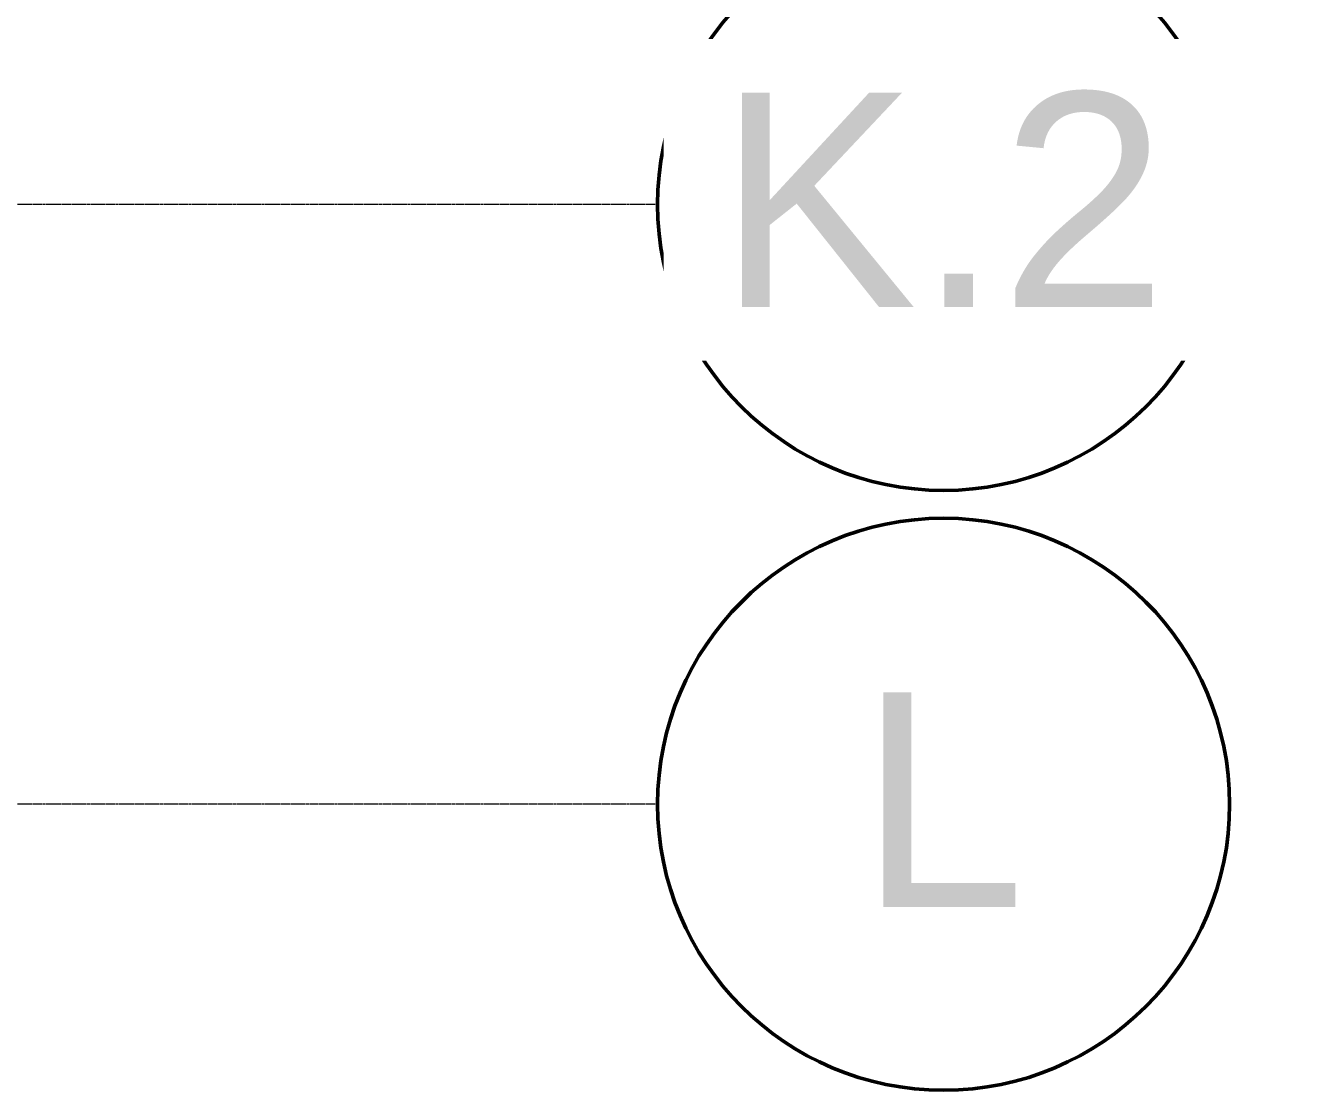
# Model space of a CAD drawing. Header units: inches. Extents: x 3268 to 7018, y 976 to 6708.
# Drawn here: x 6576 to 7009.1, y 1855.1 to 2212.5 of the extents above; entities that cross this region are included whole.
import ezdxf

# ---------------------------------------------------------------- set-up
doc = ezdxf.new("R2010")
doc.units = ezdxf.units.IN
doc.header["$MEASUREMENT"] = 0
doc.linetypes.add('Grid Line 1_2_', pattern=[0.875, 0.5, -0.125, 0.125, -0.125])
doc.layers.add('S-GRID', color=1, linetype='Continuous', lineweight=9)
doc.layers.add('S-GRID-IDEN', color=1, linetype='Continuous', lineweight=50)
doc.styles.add('Arial_2', font='arial.ttf', dxfattribs={"height": 72})

# ---------------------------------------------------------------- blocks, each defined once
blk = doc.blocks.new('Grid - Grid Head - Circle-198325-Overall Retail Plan Opt 2')
at = {"layer": 'S-GRID-IDEN'}
blk.add_circle((0, 0), 0.25, dxfattribs=at)

msp = doc.modelspace()

# ---------------------------------------------------------------- linework, layer by layer
at = {"layer": 'S-GRID', "linetype": 'Grid Line 1_2_'}
msp.add_line((6788.08, 1951.15), (3735.34, 1951.15), dxfattribs=at)

# ---------------------------------------------------------------- block references
at = {"layer": 'S-GRID-IDEN', "xscale": 383.9999999999998, "yscale": 383.9999999999998, "zscale": 383.9999999999998}
for p, rotation in [((6884.08, 2152.49), 89.99999999999982), ((6884.08, 1951.15), 89.99999999999984)]:
    msp.add_blockref('Grid - Grid Head - Circle-198325-Overall Retail Plan Opt 2', p, dxfattribs=dict(at, rotation=rotation))

# ---------------------------------------------------------------- next in the draw order: texts
at = {"layer": 'S-GRID-IDEN', "lineweight": 9, "char_height": 72, "attachment_point": 1, "style": 'Arial_2', "bg_fill": 3, "box_fill_scale": 1.25, "bg_fill_color": 256, "bg_fill_true_color": 13158600, "bg_fill_transparency": 0}
for s, insert, width in [('K.2', (6808.11, 2190.04), 183.012), ('L', (6855.58, 1988.7), 67.872)]:
    msp.add_mtext(s, dxfattribs=dict(at, insert=insert, width=width))

# ---------------------------------------------------------------- next in the draw order: linework, layer by layer
at = {"layer": 'S-GRID', "linetype": 'Grid Line 1_2_'}
msp.add_line((6788.08, 2152.49), (3651.42, 2152.49), dxfattribs=at)

doc.saveas('drawing.dxf')
